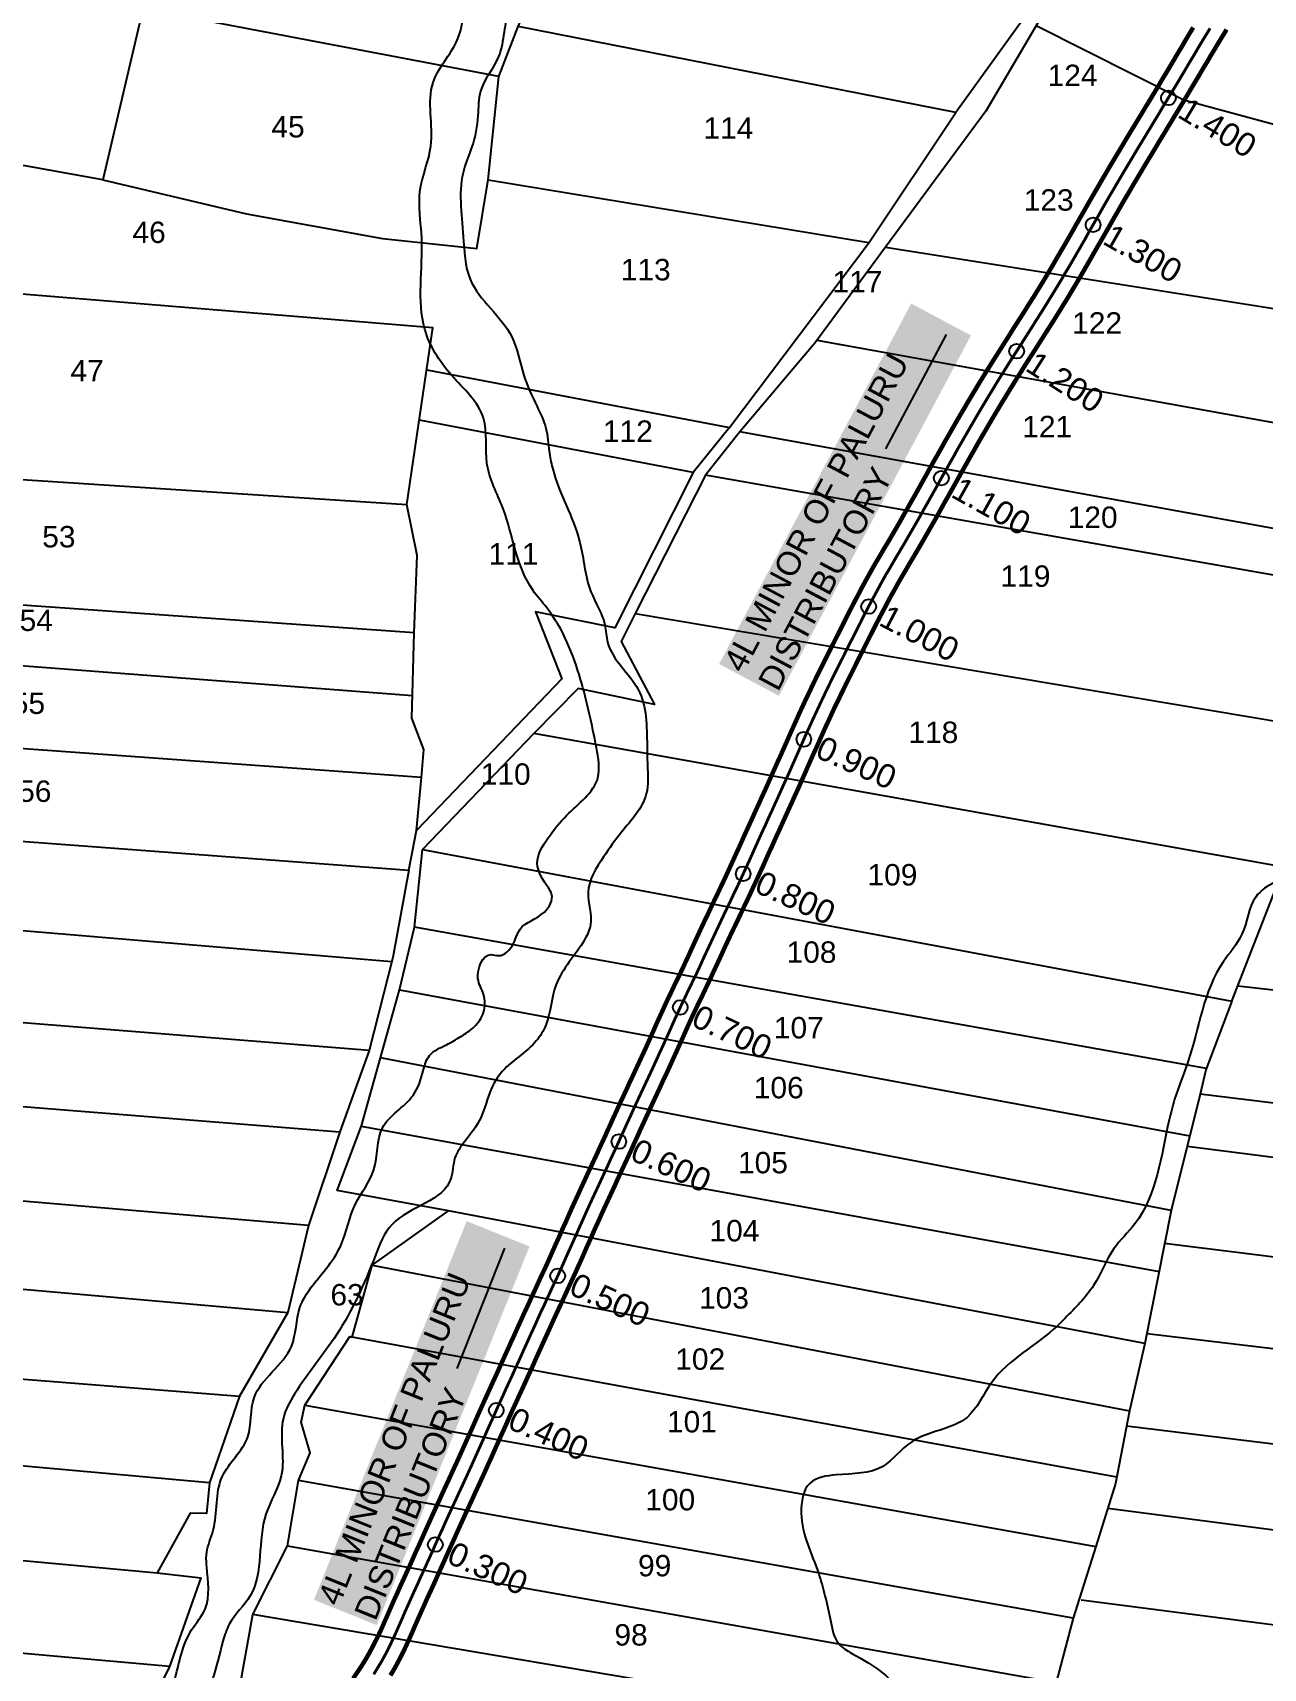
# Model space of a CAD drawing. Header units: millimetres. Extents: x 201998 to 206429, y 1598826 to 1606077.
# Drawn here: x 203231 to 204064, y 1603946 to 1605054 of the extents above; entities that cross this region are included whole.
import ezdxf
from ezdxf.enums import TextEntityAlignment as Align

# ---------------------------------------------------------------- set-up
doc = ezdxf.new("R2010")
doc.units = ezdxf.units.MM
doc.header["$PDMODE"] = 32
doc.header["$PDSIZE"] = 10
doc.linetypes.add('HIDDEN2', pattern=[0.1875, 0.125, -0.0625])
for name, color, linetype in [('CANAL1', 7, 'Continuous'), ('CHANAGE', 1, 'Continuous'), ('CSMark', 72, 'Continuous'), ('PAPER SIZE', 5, 'Continuous'), ('PLOTS', 7, 'Continuous'), ('PLOTS NO', 7, 'Continuous'), ('STREAMS', 4, 'Continuous'), ('STRUCTURE', 5, 'Continuous')]:
    doc.layers.add(name, color=color, linetype=linetype)
doc.styles.add('FONT1', font='Arial')
doc.styles.get("Standard").update_dxf_attribs({"font": 'arial.ttf'})
doc.dimstyles.get("Standard").update_dxf_attribs({"dimtxt": 0.18, "dimasz": 0.18, "dimexe": 0.18, "dimexo": 0.0625, "dimgap": 0.09, "dimtad": 0, "dimtih": 1, "dimtoh": 1, "dimdec": 4, "dimzin": 0, "dimdsep": 46, "dimtxsty": 'Standard', "dimcen": 0.09, "dimadec": 0, "dimazin": 0, "dimtfac": 1, "dimtdec": 4, "dimtofl": 0, "dimtmove": 0, "dimatfit": 3, "dimfxl": 1, "dimtolj": 1, "dimtzin": 0, "dimarcsym": 0})

msp = doc.modelspace()

# ---------------------------------------------------------------- linework, layer by layer
at = {"layer": 'CANAL1', "color": 200, "linetype": 'ByBlock', "ltscale": 40, "const_width": 3}
for points in [[(203447.9, 1603939.5), (203452, 1603945.5), (203453.5, 1603947.7), (203456.1, 1603951.9), (203458.6, 1603956.2), (203460.9, 1603960.5), (203463.7, 1603966), (203465.4, 1603969.4), (203467.5, 1603973.9), (203469.5, 1603978.6), (203471.6, 1603983.3), (203473.8, 1603988.4), (203475.8, 1603992.9), (203478, 1603997.7), (203480.1, 1604002.5), (203482.3, 1604007.2), (203484.1, 1604011.2), (203486.6, 1604016.6), (203488.7, 1604021.4), (203490.8, 1604026.1), (203493, 1604030.8), (203494.4, 1604034), (203497.2, 1604040.3), (203499.4, 1604045.1), (203501.5, 1604049.8), (203504.7, 1604056.8), (203505.9, 1604059.3), (203508, 1604064), (203510.2, 1604068.8), (203512.4, 1604073.5), (203515.2, 1604079.6), (203516.7, 1604082.9), (203518.9, 1604087.6), (203521, 1604092.3), (203523.1, 1604097), (203525.5, 1604102.3), (203527.4, 1604106.5), (203529.5, 1604111.2), (203531.6, 1604116), (203533.7, 1604120.7), (203535.7, 1604125.1), (203538, 1604130.2), (203540.2, 1604135), (203542.3, 1604139.7), (203544.5, 1604144.4), (203546.1, 1604147.9), (203548.8, 1604153.9), (203550.9, 1604158.6), (203553.1, 1604163.3), (203555.2, 1604168.1), (203556.4, 1604170.6), (203559.5, 1604177.5), (203561.7, 1604182.3), (203563.8, 1604187), (203566.8, 1604193.4), (203568.2, 1604196.5), (203570.4, 1604201.2), (203572.6, 1604206), (203574.7, 1604210.7), (203577.3, 1604216.1), (203579.1, 1604220), (203581.2, 1604224.7), (203583.3, 1604229.5), (203585.4, 1604234.2), (203587.5, 1604238.8), (203589.6, 1604243.7), (203591.8, 1604248.4), (203593.9, 1604253.2), (203596, 1604258), (203597.7, 1604261.7), (203600.4, 1604267.5), (203602.5, 1604272.2), (203604.7, 1604276.9), (203606.9, 1604281.7), (203609.1, 1604286.4), (203611.3, 1604291.1), (203613.5, 1604295.8), (203615.6, 1604300.5), (203618.7, 1604307.1), (203619.9, 1604309.9), (203622.1, 1604314.6), (203624.2, 1604319.4), (203626.4, 1604324.1), (203629, 1604329.9), (203630.8, 1604333.6), (203633, 1604338.3), (203635.1, 1604343), (203637.4, 1604347.8), (203639.6, 1604352.6), (203641.7, 1604357.1), (203643.9, 1604361.8), (203646.1, 1604366.5), (203648.2, 1604371.2), (203650, 1604375.2), (203652.4, 1604380.7), (203654.5, 1604385.4), (203656.7, 1604390.2), (203658.9, 1604395), (203660.3, 1604398.1), (203663.4, 1604404.5), (203665.6, 1604409.2), (203667.9, 1604413.9), (203671.2, 1604420.7), (203672.3, 1604423.2), (203674.5, 1604427.8), (203676.6, 1604432.5), (203678.8, 1604437.3), (203681.6, 1604443.3), (203683.2, 1604446.8), (203685.4, 1604451.5), (203687.7, 1604456.2), (203689.9, 1604460.9), (203692.3, 1604466), (203694.4, 1604470.3), (203696.6, 1604475), (203698.8, 1604479.6), (203701, 1604484.3), (203702.9, 1604488.5), (203705.3, 1604493.7), (203707.4, 1604498.4), (203709.6, 1604503.1), (203711.7, 1604507.8), (203713.2, 1604511.2), (203716, 1604517.3), (203718.2, 1604522.1), (203720.3, 1604526.8), (203722.5, 1604531.5), (203724.6, 1604536.3), (203726.8, 1604541), (203728.9, 1604545.7), (203731, 1604550.4), (203733.8, 1604556.7), (203735.2, 1604559.9), (203737.4, 1604564.6), (203739.5, 1604569.4), (203741.6, 1604574.1), (203743.7, 1604578.9), (203745.8, 1604583.6), (203748, 1604588.4), (203750.1, 1604593.2), (203752.3, 1604597.9), (203754.4, 1604602.5), (203756.8, 1604607.4), (203759, 1604612.2), (203761.3, 1604616.9), (203763.6, 1604621.6), (203766, 1604626.3), (203768.3, 1604631), (203770.6, 1604635.6), (203773, 1604640.3), (203775.3, 1604644.9), (203776.7, 1604647.6), (203780, 1604654.2), (203782.4, 1604658.9), (203784.7, 1604663.5), (203787.1, 1604668.2), (203789.6, 1604672.8), (203792, 1604677.5), (203794.5, 1604682.1), (203797.1, 1604686.8), (203800.1, 1604692.2), (203802.3, 1604696), (203805, 1604700.5), (203807.6, 1604705), (203810.3, 1604709.4), (203812.9, 1604713.9), (203815.5, 1604718.3), (203818.1, 1604722.8), (203820.6, 1604727.3), (203823.2, 1604731.8), (203825.7, 1604736.3), (203828.3, 1604740.8), (203830.8, 1604745.3), (203833.3, 1604749.8), (203835.9, 1604754.4), (203837.4, 1604757.2), (203840.9, 1604763.5), (203843.5, 1604768), (203846.1, 1604772.6), (203848.6, 1604777.1), (203851.2, 1604781.6), (203853.8, 1604786.2), (203856.4, 1604790.7), (203859, 1604795.2), (203861.7, 1604799.7), (203864.3, 1604804.2), (203867, 1604808.7), (203869.7, 1604813.2), (203872.4, 1604817.7), (203875.3, 1604822.4), (203877.9, 1604826.6), (203880.7, 1604831.1), (203883.5, 1604835.5), (203886.3, 1604839.9), (203889.1, 1604844.3), (203891.9, 1604848.7), (203894.6, 1604853.1), (203897.4, 1604857.5), (203900.2, 1604861.8), (203903, 1604866.2), (203905.7, 1604870.6), (203908.5, 1604874.9), (203911.2, 1604879.3), (203915.2, 1604885.8), (203916.6, 1604888.1), (203919.2, 1604892.5), (203921.8, 1604896.9), (203924.4, 1604901.4), (203927, 1604905.9), (203929.6, 1604910.3), (203932.2, 1604914.8), (203934.8, 1604919.3), (203937.3, 1604923.8), (203939.9, 1604928.3), (203942.5, 1604932.8), (203945.1, 1604937.4), (203947.7, 1604941.9), (203950.3, 1604946.4), (203952.7, 1604950.5), (203955.5, 1604955.4), (203958.2, 1604959.9), (203960.8, 1604964.4), (203963.5, 1604968.9), (203966.2, 1604973.4), (203968.9, 1604977.9), (203971.5, 1604982.3), (203974.2, 1604986.8), (203976.9, 1604991.2), (203979.6, 1604995.7), (203982.3, 1605000.1), (203985, 1605004.6), (203987.7, 1605009), (203990.4, 1605013.5), (203993.1, 1605017.9), (203995.7, 1605022.4), (203998.4, 1605026.8), (204001, 1605031.2), (204004.1, 1605036.4), (204006.3, 1605040.2), (204009, 1605044.6), (204011.6, 1605049.1), (204014.3, 1605053.6), (204016.9, 1605057.9)], [(203447.9, 1603939.5), (203452, 1603945.5), (203453.5, 1603947.7), (203456.1, 1603951.9), (203458.6, 1603956.2), (203460.9, 1603960.5), (203463.7, 1603966), (203465.4, 1603969.4), (203467.5, 1603973.9), (203469.5, 1603978.6), (203471.6, 1603983.3), (203473.8, 1603988.4), (203475.8, 1603992.9), (203478, 1603997.7), (203480.1, 1604002.5), (203482.3, 1604007.2), (203484.1, 1604011.2), (203486.6, 1604016.6), (203488.7, 1604021.4), (203490.8, 1604026.1), (203493, 1604030.8), (203494.4, 1604034), (203497.2, 1604040.3), (203499.4, 1604045.1), (203501.5, 1604049.8), (203504.7, 1604056.8), (203505.9, 1604059.3), (203508, 1604064), (203510.2, 1604068.8), (203512.4, 1604073.5), (203515.2, 1604079.6), (203516.7, 1604082.9), (203518.9, 1604087.6), (203521, 1604092.3), (203523.1, 1604097), (203525.5, 1604102.3), (203527.4, 1604106.5), (203529.5, 1604111.2), (203531.6, 1604116), (203533.7, 1604120.7), (203535.7, 1604125.1), (203538, 1604130.2), (203540.2, 1604135), (203542.3, 1604139.7), (203544.5, 1604144.4), (203546.1, 1604147.9), (203548.8, 1604153.9), (203550.9, 1604158.6), (203553.1, 1604163.3), (203555.2, 1604168.1), (203556.4, 1604170.6), (203559.5, 1604177.5), (203561.7, 1604182.3), (203563.8, 1604187), (203566.8, 1604193.4), (203568.2, 1604196.5), (203570.4, 1604201.2), (203572.6, 1604206), (203574.7, 1604210.7), (203577.3, 1604216.1), (203579.1, 1604220), (203581.2, 1604224.7), (203583.3, 1604229.5), (203585.4, 1604234.2), (203587.5, 1604238.8), (203589.6, 1604243.7), (203591.8, 1604248.4), (203593.9, 1604253.2), (203596, 1604258), (203597.7, 1604261.7), (203600.4, 1604267.5), (203602.5, 1604272.2), (203604.7, 1604276.9), (203606.9, 1604281.7), (203609.1, 1604286.4), (203611.3, 1604291.1), (203613.5, 1604295.8), (203615.6, 1604300.5), (203618.7, 1604307.1), (203619.9, 1604309.9), (203622.1, 1604314.6), (203624.2, 1604319.4), (203626.4, 1604324.1), (203629, 1604329.9), (203630.8, 1604333.6), (203633, 1604338.3), (203635.1, 1604343), (203637.4, 1604347.8), (203639.6, 1604352.6), (203641.7, 1604357.1), (203643.9, 1604361.8), (203646.1, 1604366.5), (203648.2, 1604371.2), (203650, 1604375.2), (203652.4, 1604380.7), (203654.5, 1604385.4), (203656.7, 1604390.2), (203658.9, 1604395), (203660.3, 1604398.1), (203663.4, 1604404.5), (203665.6, 1604409.2), (203667.9, 1604413.9), (203671.2, 1604420.7), (203672.3, 1604423.2), (203674.5, 1604427.8), (203676.6, 1604432.5), (203678.8, 1604437.3), (203681.6, 1604443.3), (203683.2, 1604446.8), (203685.4, 1604451.5), (203687.7, 1604456.2), (203689.9, 1604460.9), (203692.3, 1604466), (203694.4, 1604470.3), (203696.6, 1604475), (203698.8, 1604479.6), (203701, 1604484.3), (203702.9, 1604488.5), (203705.3, 1604493.7), (203707.4, 1604498.4), (203709.6, 1604503.1), (203711.7, 1604507.8), (203713.2, 1604511.2), (203716, 1604517.3), (203718.2, 1604522.1), (203720.3, 1604526.8), (203722.5, 1604531.5), (203724.6, 1604536.3), (203726.8, 1604541), (203728.9, 1604545.7), (203731, 1604550.4), (203733.8, 1604556.7), (203735.2, 1604559.9), (203737.4, 1604564.6), (203739.5, 1604569.4), (203741.6, 1604574.1), (203743.7, 1604578.9), (203745.8, 1604583.6), (203748, 1604588.4), (203750.1, 1604593.2), (203752.3, 1604597.9), (203754.4, 1604602.5), (203756.8, 1604607.4), (203759, 1604612.2), (203761.3, 1604616.9), (203763.6, 1604621.6), (203766, 1604626.3), (203768.3, 1604631), (203770.6, 1604635.6), (203773, 1604640.3), (203775.3, 1604644.9), (203776.7, 1604647.6), (203780, 1604654.2), (203782.4, 1604658.9), (203784.7, 1604663.5), (203787.1, 1604668.2), (203789.6, 1604672.8), (203792, 1604677.5), (203794.5, 1604682.1), (203797.1, 1604686.8), (203800.1, 1604692.2), (203802.3, 1604696), (203805, 1604700.5), (203807.6, 1604705), (203810.3, 1604709.4), (203812.9, 1604713.9), (203815.5, 1604718.3), (203818.1, 1604722.8), (203820.6, 1604727.3), (203823.2, 1604731.8), (203825.7, 1604736.3), (203828.3, 1604740.8), (203830.8, 1604745.3), (203833.3, 1604749.8), (203835.9, 1604754.4), (203837.4, 1604757.2), (203840.9, 1604763.5), (203843.5, 1604768), (203846.1, 1604772.6), (203848.6, 1604777.1), (203851.2, 1604781.6), (203853.8, 1604786.2), (203856.4, 1604790.7), (203859, 1604795.2), (203861.7, 1604799.7), (203864.3, 1604804.2), (203867, 1604808.7), (203869.7, 1604813.2), (203872.4, 1604817.7), (203875.3, 1604822.4), (203877.9, 1604826.6), (203880.7, 1604831.1), (203883.5, 1604835.5), (203886.3, 1604839.9), (203889.1, 1604844.3), (203891.9, 1604848.7), (203894.6, 1604853.1), (203897.4, 1604857.5), (203900.2, 1604861.8), (203903, 1604866.2), (203905.7, 1604870.6), (203908.5, 1604874.9), (203911.2, 1604879.3), (203915.2, 1604885.8), (203916.6, 1604888.1), (203919.2, 1604892.5), (203921.8, 1604896.9), (203924.4, 1604901.4), (203927, 1604905.9), (203929.6, 1604910.3), (203932.2, 1604914.8), (203934.8, 1604919.3), (203937.3, 1604923.8), (203939.9, 1604928.3), (203942.5, 1604932.8), (203945.1, 1604937.4), (203947.7, 1604941.9), (203950.3, 1604946.4), (203952.7, 1604950.5), (203955.5, 1604955.4), (203958.2, 1604959.9), (203960.8, 1604964.4), (203963.5, 1604968.9), (203966.2, 1604973.4), (203968.9, 1604977.9), (203971.5, 1604982.3), (203974.2, 1604986.8), (203976.9, 1604991.2), (203979.6, 1604995.7), (203982.3, 1605000.1), (203985, 1605004.6), (203987.7, 1605009), (203990.4, 1605013.5), (203993.1, 1605017.9), (203995.7, 1605022.4), (203998.4, 1605026.8), (204001, 1605031.2), (204004.1, 1605036.4), (204006.3, 1605040.2), (204009, 1605044.6), (204011.6, 1605049.1), (204014.3, 1605053.6), (204016.9, 1605057.9)], [(203473.2, 1603941.6), (203476, 1603946.3), (203478.6, 1603951.1), (203481.7, 1603957.1), (203483.5, 1603960.9), (203485.7, 1603965.7), (203487.9, 1603970.6), (203489.9, 1603975.3), (203492.1, 1603980.3), (203494.1, 1603984.8), (203496.2, 1603989.5), (203498.3, 1603994.2), (203500.5, 1603998.9), (203502.4, 1604003), (203504.8, 1604008.4), (203506.9, 1604013.1), (203509.1, 1604017.9), (203511.2, 1604022.6), (203512.6, 1604025.8), (203515.5, 1604032.1), (203517.6, 1604036.8), (203519.7, 1604041.5), (203522.9, 1604048.5), (203524, 1604051), (203526.2, 1604055.7), (203528.4, 1604060.4), (203530.5, 1604065.1), (203533.4, 1604071.2), (203534.9, 1604074.6), (203537.1, 1604079.3), (203539.2, 1604084.1), (203541.4, 1604088.8), (203543.7, 1604094.1), (203545.6, 1604098.3), (203547.7, 1604103.1), (203549.9, 1604107.8), (203552, 1604112.5), (203553.9, 1604116.9), (203556.2, 1604122), (203558.4, 1604126.7), (203560.5, 1604131.4), (203562.7, 1604136.1), (203564.3, 1604139.6), (203567, 1604145.6), (203569.2, 1604150.3), (203571.3, 1604155.1), (203573.4, 1604159.8), (203574.6, 1604162.4), (203577.7, 1604169.3), (203579.9, 1604174), (203582, 1604178.7), (203584.9, 1604185.1), (203586.3, 1604188.1), (203588.5, 1604192.8), (203590.7, 1604197.5), (203592.9, 1604202.3), (203595.4, 1604207.8), (203597.3, 1604211.8), (203599.4, 1604216.5), (203601.6, 1604221.3), (203603.7, 1604226), (203605.7, 1604230.7), (203607.9, 1604235.5), (203610, 1604240.3), (203612.1, 1604245), (203614.3, 1604249.7), (203615.9, 1604253.4), (203618.5, 1604259.1), (203620.7, 1604263.8), (203622.9, 1604268.5), (203625.1, 1604273.2), (203627.2, 1604278), (203629.4, 1604282.7), (203631.6, 1604287.4), (203633.8, 1604292.1), (203636.9, 1604298.8), (203638.1, 1604301.6), (203640.3, 1604306.3), (203642.4, 1604311.1), (203644.6, 1604315.8), (203647.2, 1604321.5), (203648.9, 1604325.2), (203651.1, 1604329.9), (203653.3, 1604334.6), (203655.5, 1604339.3), (203657.7, 1604344.2), (203659.9, 1604348.7), (203662.1, 1604353.5), (203664.2, 1604358.2), (203666.4, 1604363), (203668.2, 1604367), (203670.7, 1604372.5), (203672.8, 1604377.2), (203674.9, 1604382), (203677, 1604386.6), (203678.4, 1604389.6), (203681.4, 1604395.9), (203683.7, 1604400.5), (203685.9, 1604405.2), (203689.2, 1604412.1), (203690.4, 1604414.7), (203692.6, 1604419.5), (203694.8, 1604424.2), (203697, 1604428.9), (203699.7, 1604434.9), (203701.3, 1604438.3), (203703.5, 1604443), (203705.7, 1604447.6), (203708, 1604452.3), (203710.4, 1604457.4), (203712.4, 1604461.7), (203714.7, 1604466.4), (203716.9, 1604471.1), (203719.1, 1604475.9), (203721.1, 1604480.1), (203723.5, 1604485.4), (203725.7, 1604490.1), (203727.8, 1604494.9), (203729.9, 1604499.6), (203731.5, 1604503), (203734.2, 1604509.1), (203736.4, 1604513.8), (203738.5, 1604518.5), (203740.7, 1604523.3), (203742.8, 1604528), (203745, 1604532.7), (203747.1, 1604537.5), (203749.3, 1604542.2), (203752.1, 1604548.6), (203753.5, 1604551.7), (203755.6, 1604556.5), (203757.7, 1604561.3), (203759.8, 1604566), (203762, 1604570.7), (203764.1, 1604575.5), (203766.2, 1604580.2), (203768.3, 1604584.9), (203770.5, 1604589.5), (203772.5, 1604594), (203774.8, 1604598.9), (203777.1, 1604603.5), (203779.3, 1604608.1), (203781.6, 1604612.8), (203783.9, 1604617.4), (203786.2, 1604622), (203788.5, 1604626.6), (203790.8, 1604631.3), (203793.2, 1604635.9), (203794.5, 1604638.6), (203797.8, 1604645.2), (203800.2, 1604649.8), (203802.5, 1604654.4), (203804.9, 1604659), (203807.3, 1604663.5), (203809.7, 1604668.1), (203812.1, 1604672.6), (203814.6, 1604677), (203817.5, 1604682.3), (203819.6, 1604685.9), (203822.2, 1604690.3), (203824.8, 1604694.8), (203827.5, 1604699.3), (203830.1, 1604703.7), (203832.8, 1604708.3), (203835.4, 1604712.8), (203838, 1604717.4), (203840.6, 1604721.9), (203843.2, 1604726.5), (203845.7, 1604731), (203848.2, 1604735.6), (203850.8, 1604740.1), (203853.3, 1604744.6), (203854.9, 1604747.4), (203858.4, 1604753.7), (203860.9, 1604758.2), (203863.5, 1604762.7), (203866, 1604767.2), (203868.6, 1604771.7), (203871.1, 1604776.2), (203873.7, 1604780.7), (203876.3, 1604785.1), (203878.9, 1604789.6), (203881.5, 1604794), (203884.2, 1604798.5), (203886.8, 1604802.9), (203889.5, 1604807.3), (203892.3, 1604811.9), (203894.9, 1604816.1), (203897.6, 1604820.5), (203900.4, 1604824.8), (203903.1, 1604829.2), (203905.9, 1604833.6), (203908.7, 1604837.9), (203911.5, 1604842.3), (203914.3, 1604846.7), (203917.1, 1604851.1), (203919.9, 1604855.5), (203922.7, 1604859.9), (203925.5, 1604864.4), (203928.2, 1604868.8), (203932.3, 1604875.4), (203933.7, 1604877.8), (203936.4, 1604882.3), (203939.1, 1604886.8), (203941.7, 1604891.3), (203944.3, 1604895.8), (203946.9, 1604900.3), (203949.5, 1604904.9), (203952.1, 1604909.4), (203954.7, 1604913.9), (203957.3, 1604918.4), (203959.9, 1604922.9), (203962.4, 1604927.4), (203965, 1604931.9), (203967.6, 1604936.4), (203969.9, 1604940.5), (203972.8, 1604945.3), (203975.4, 1604949.8), (203978, 1604954.2), (203980.7, 1604958.7), (203983.3, 1604963.1), (203986, 1604967.6), (203988.7, 1604972), (203991.4, 1604976.5), (203994, 1604980.9), (203996.7, 1604985.3), (203999.4, 1604989.8), (204002.1, 1604994.2), (204004.8, 1604998.7), (204007.5, 1605003.1), (204010.2, 1605007.6), (204012.9, 1605012.1), (204015.5, 1605016.5), (204018.2, 1605021), (204021.3, 1605026.2), (204023.5, 1605030), (204026.2, 1605034.4), (204028.8, 1605038.9), (204031.5, 1605043.3), (204034, 1605047.5), (204036.8, 1605052.1), (204039.5, 1605056.5)], [(203473.2, 1603941.6), (203476, 1603946.3), (203478.6, 1603951.1), (203481.7, 1603957.1), (203483.5, 1603960.9), (203485.7, 1603965.7), (203487.9, 1603970.6), (203489.9, 1603975.3), (203492.1, 1603980.3), (203494.1, 1603984.8), (203496.2, 1603989.5), (203498.3, 1603994.2), (203500.5, 1603998.9), (203502.4, 1604003), (203504.8, 1604008.4), (203506.9, 1604013.1), (203509.1, 1604017.9), (203511.2, 1604022.6), (203512.6, 1604025.8), (203515.5, 1604032.1), (203517.6, 1604036.8), (203519.7, 1604041.5), (203522.9, 1604048.5), (203524, 1604051), (203526.2, 1604055.7), (203528.4, 1604060.4), (203530.5, 1604065.1), (203533.4, 1604071.2), (203534.9, 1604074.6), (203537.1, 1604079.3), (203539.2, 1604084.1), (203541.4, 1604088.8), (203543.7, 1604094.1), (203545.6, 1604098.3), (203547.7, 1604103.1), (203549.9, 1604107.8), (203552, 1604112.5), (203553.9, 1604116.9), (203556.2, 1604122), (203558.4, 1604126.7), (203560.5, 1604131.4), (203562.7, 1604136.1), (203564.3, 1604139.6), (203567, 1604145.6), (203569.2, 1604150.3), (203571.3, 1604155.1), (203573.4, 1604159.8), (203574.6, 1604162.4), (203577.7, 1604169.3), (203579.9, 1604174), (203582, 1604178.7), (203584.9, 1604185.1), (203586.3, 1604188.1), (203588.5, 1604192.8), (203590.7, 1604197.5), (203592.9, 1604202.3), (203595.4, 1604207.8), (203597.3, 1604211.8), (203599.4, 1604216.5), (203601.6, 1604221.3), (203603.7, 1604226), (203605.7, 1604230.7), (203607.9, 1604235.5), (203610, 1604240.3), (203612.1, 1604245), (203614.3, 1604249.7), (203615.9, 1604253.4), (203618.5, 1604259.1), (203620.7, 1604263.8), (203622.9, 1604268.5), (203625.1, 1604273.2), (203627.2, 1604278), (203629.4, 1604282.7), (203631.6, 1604287.4), (203633.8, 1604292.1), (203636.9, 1604298.8), (203638.1, 1604301.6), (203640.3, 1604306.3), (203642.4, 1604311.1), (203644.6, 1604315.8), (203647.2, 1604321.5), (203648.9, 1604325.2), (203651.1, 1604329.9), (203653.3, 1604334.6), (203655.5, 1604339.3), (203657.7, 1604344.2), (203659.9, 1604348.7), (203662.1, 1604353.5), (203664.2, 1604358.2), (203666.4, 1604363), (203668.2, 1604367), (203670.7, 1604372.5), (203672.8, 1604377.2), (203674.9, 1604382), (203677, 1604386.6), (203678.4, 1604389.6), (203681.4, 1604395.9), (203683.7, 1604400.5), (203685.9, 1604405.2), (203689.2, 1604412.1), (203690.4, 1604414.7), (203692.6, 1604419.5), (203694.8, 1604424.2), (203697, 1604428.9), (203699.7, 1604434.9), (203701.3, 1604438.3), (203703.5, 1604443), (203705.7, 1604447.6), (203708, 1604452.3), (203710.4, 1604457.4), (203712.4, 1604461.7), (203714.7, 1604466.4), (203716.9, 1604471.1), (203719.1, 1604475.9), (203721.1, 1604480.1), (203723.5, 1604485.4), (203725.7, 1604490.1), (203727.8, 1604494.9), (203729.9, 1604499.6), (203731.5, 1604503), (203734.2, 1604509.1), (203736.4, 1604513.8), (203738.5, 1604518.5), (203740.7, 1604523.3), (203742.8, 1604528), (203745, 1604532.7), (203747.1, 1604537.5), (203749.3, 1604542.2), (203752.1, 1604548.6), (203753.5, 1604551.7), (203755.6, 1604556.5), (203757.7, 1604561.3), (203759.8, 1604566), (203762, 1604570.7), (203764.1, 1604575.5), (203766.2, 1604580.2), (203768.3, 1604584.9), (203770.5, 1604589.5), (203772.5, 1604594), (203774.8, 1604598.9), (203777.1, 1604603.5), (203779.3, 1604608.1), (203781.6, 1604612.8), (203783.9, 1604617.4), (203786.2, 1604622), (203788.5, 1604626.6), (203790.8, 1604631.3), (203793.2, 1604635.9), (203794.5, 1604638.6), (203797.8, 1604645.2), (203800.2, 1604649.8), (203802.5, 1604654.4), (203804.9, 1604659), (203807.3, 1604663.5), (203809.7, 1604668.1), (203812.1, 1604672.6), (203814.6, 1604677), (203817.5, 1604682.3), (203819.6, 1604685.9), (203822.2, 1604690.3), (203824.8, 1604694.8), (203827.5, 1604699.3), (203830.1, 1604703.7), (203832.8, 1604708.3), (203835.4, 1604712.8), (203838, 1604717.4), (203840.6, 1604721.9), (203843.2, 1604726.5), (203845.7, 1604731), (203848.2, 1604735.6), (203850.8, 1604740.1), (203853.3, 1604744.6), (203854.9, 1604747.4), (203858.4, 1604753.7), (203860.9, 1604758.2), (203863.5, 1604762.7), (203866, 1604767.2), (203868.6, 1604771.7), (203871.1, 1604776.2), (203873.7, 1604780.7), (203876.3, 1604785.1), (203878.9, 1604789.6), (203881.5, 1604794), (203884.2, 1604798.5), (203886.8, 1604802.9), (203889.5, 1604807.3), (203892.3, 1604811.9), (203894.9, 1604816.1), (203897.6, 1604820.5), (203900.4, 1604824.8), (203903.1, 1604829.2), (203905.9, 1604833.6), (203908.7, 1604837.9), (203911.5, 1604842.3), (203914.3, 1604846.7), (203917.1, 1604851.1), (203919.9, 1604855.5), (203922.7, 1604859.9), (203925.5, 1604864.4), (203928.2, 1604868.8), (203932.3, 1604875.4), (203933.7, 1604877.8), (203936.4, 1604882.3), (203939.1, 1604886.8), (203941.7, 1604891.3), (203944.3, 1604895.8), (203946.9, 1604900.3), (203949.5, 1604904.9), (203952.1, 1604909.4), (203954.7, 1604913.9), (203957.3, 1604918.4), (203959.9, 1604922.9), (203962.4, 1604927.4), (203965, 1604931.9), (203967.6, 1604936.4), (203969.9, 1604940.5), (203972.8, 1604945.3), (203975.4, 1604949.8), (203978, 1604954.2), (203980.7, 1604958.7), (203983.3, 1604963.1), (203986, 1604967.6), (203988.7, 1604972), (203991.4, 1604976.5), (203994, 1604980.9), (203996.7, 1604985.3), (203999.4, 1604989.8), (204002.1, 1604994.2), (204004.8, 1604998.7), (204007.5, 1605003.1), (204010.2, 1605007.6), (204012.9, 1605012.1), (204015.5, 1605016.5), (204018.2, 1605021), (204021.3, 1605026.2), (204023.5, 1605030), (204026.2, 1605034.4), (204028.8, 1605038.9), (204031.5, 1605043.3), (204034, 1605047.5), (204036.8, 1605052.1), (204039.5, 1605056.5)]]:
    msp.add_lwpolyline(points, dxfattribs=at)
at = {"layer": 'CANAL1', "color": 1, "linetype": 'HIDDEN2', "ltscale": 15, "const_width": 2}
msp.add_lwpolyline([(203461.9, 1603942.3), (203464.6, 1603946.8), (203467.3, 1603951.2), (203469.8, 1603955.8), (203472.7, 1603961.5), (203474.4, 1603965.1), (203476.6, 1603969.8), (203478.7, 1603974.6), (203480.8, 1603979.3), (203482.9, 1603984.3), (203485, 1603988.9), (203487.1, 1603993.6), (203489.2, 1603998.3), (203491.4, 1604003), (203493.2, 1604007.1), (203495.7, 1604012.5), (203497.8, 1604017.2), (203500, 1604022), (203502.1, 1604026.7), (203503.5, 1604029.9), (203506.3, 1604036.2), (203508.5, 1604040.9), (203510.6, 1604045.7), (203513.8, 1604052.7), (203514.9, 1604055.1), (203517.1, 1604059.8), (203519.3, 1604064.6), (203521.5, 1604069.3), (203524.3, 1604075.4), (203525.8, 1604078.7), (203528, 1604083.5), (203530.1, 1604088.2), (203532.2, 1604092.9), (203534.6, 1604098.2), (203536.5, 1604102.4), (203538.6, 1604107.2), (203540.7, 1604111.9), (203542.9, 1604116.6), (203544.8, 1604121), (203547.1, 1604126.1), (203549.3, 1604130.8), (203551.4, 1604135.6), (203553.6, 1604140.3), (203555.2, 1604143.7), (203557.9, 1604149.8), (203560.1, 1604154.5), (203562.2, 1604159.2), (203564.3, 1604163.9), (203565.5, 1604166.5), (203568.6, 1604173.4), (203570.8, 1604178.1), (203572.9, 1604182.9), (203575.8, 1604189.3), (203577.3, 1604192.3), (203579.4, 1604197), (203581.6, 1604201.7), (203583.8, 1604206.5), (203586.4, 1604211.9), (203588.2, 1604215.9), (203590.3, 1604220.6), (203592.4, 1604225.4), (203594.5, 1604230.1), (203596.6, 1604234.7), (203598.8, 1604239.6), (203600.9, 1604244.4), (203603, 1604249.1), (203605.1, 1604253.8), (203606.8, 1604257.6), (203609.4, 1604263.3), (203611.6, 1604268), (203613.8, 1604272.7), (203616, 1604277.5), (203618.2, 1604282.2), (203620.4, 1604286.9), (203622.5, 1604291.6), (203624.7, 1604296.3), (203627.8, 1604303), (203629, 1604305.8), (203631.2, 1604310.5), (203633.3, 1604315.2), (203635.5, 1604319.9), (203638.1, 1604325.7), (203639.8, 1604329.4), (203642, 1604334.1), (203644.2, 1604338.8), (203646.4, 1604343.5), (203648.7, 1604348.4), (203650.8, 1604352.9), (203653, 1604357.7), (203655.1, 1604362.4), (203657.3, 1604367.1), (203659.1, 1604371.1), (203661.6, 1604376.6), (203663.7, 1604381.3), (203665.8, 1604386.1), (203668, 1604390.8), (203669.4, 1604393.9), (203672.4, 1604400.2), (203674.6, 1604404.9), (203676.9, 1604409.6), (203680.2, 1604416.4), (203681.4, 1604418.9), (203683.6, 1604423.7), (203685.7, 1604428.4), (203687.9, 1604433.1), (203690.7, 1604439.1), (203692.3, 1604442.5), (203694.5, 1604447.2), (203696.7, 1604451.9), (203698.9, 1604456.6), (203701.4, 1604461.7), (203703.4, 1604466), (203705.6, 1604470.7), (203707.9, 1604475.4), (203710.1, 1604480.1), (203712, 1604484.3), (203714.4, 1604489.5), (203716.6, 1604494.3), (203718.7, 1604499), (203720.8, 1604503.7), (203722.3, 1604507.1), (203725.1, 1604513.2), (203727.3, 1604517.9), (203729.4, 1604522.7), (203731.6, 1604527.4), (203733.7, 1604532.1), (203735.9, 1604536.9), (203738, 1604541.6), (203740.1, 1604546.3), (203743, 1604552.6), (203744.4, 1604555.8), (203746.5, 1604560.6), (203748.6, 1604565.3), (203750.7, 1604570.1), (203752.8, 1604574.8), (203754.9, 1604579.6), (203757.1, 1604584.3), (203759.2, 1604589), (203761.4, 1604593.7), (203763.5, 1604598.2), (203765.8, 1604603.1), (203768, 1604607.8), (203770.3, 1604612.5), (203772.6, 1604617.2), (203774.9, 1604621.8), (203777.2, 1604626.5), (203779.6, 1604631.1), (203781.9, 1604635.8), (203784.2, 1604640.4), (203785.6, 1604643.1), (203788.9, 1604649.7), (203791.3, 1604654.3), (203793.6, 1604659), (203796, 1604663.6), (203798.4, 1604668.2), (203800.9, 1604672.8), (203803.3, 1604677.3), (203805.8, 1604681.9), (203808.8, 1604687.3), (203811, 1604690.9), (203813.6, 1604695.4), (203816.2, 1604699.9), (203818.9, 1604704.4), (203821.5, 1604708.8), (203824.1, 1604713.3), (203826.7, 1604717.8), (203829.3, 1604722.3), (203831.9, 1604726.8), (203834.4, 1604731.4), (203837, 1604735.9), (203839.5, 1604740.4), (203842.1, 1604745), (203844.6, 1604749.5), (203846.1, 1604752.3), (203849.7, 1604758.6), (203852.2, 1604763.1), (203854.8, 1604767.6), (203857.3, 1604772.2), (203859.9, 1604776.7), (203862.5, 1604781.2), (203865.1, 1604785.7), (203867.7, 1604790.2), (203870.3, 1604794.7), (203872.9, 1604799.1), (203875.6, 1604803.6), (203878.3, 1604808.1), (203881, 1604812.5), (203883.8, 1604817.2), (203886.4, 1604821.4), (203889.2, 1604825.8), (203891.9, 1604830.2), (203894.7, 1604834.6), (203897.5, 1604838.9), (203900.3, 1604843.3), (203903.1, 1604847.7), (203905.9, 1604852.1), (203908.7, 1604856.5), (203911.4, 1604860.9), (203914.2, 1604865.2), (203917, 1604869.7), (203919.7, 1604874.1), (203923.7, 1604880.6), (203925.1, 1604882.9), (203927.8, 1604887.4), (203930.4, 1604891.9), (203933.1, 1604896.3), (203935.7, 1604900.8), (203938.3, 1604905.3), (203940.9, 1604909.8), (203943.5, 1604914.3), (203946, 1604918.9), (203948.6, 1604923.4), (203951.2, 1604927.9), (203953.8, 1604932.4), (203956.3, 1604936.9), (203958.9, 1604941.4), (203961.3, 1604945.5), (203964.2, 1604950.4), (203966.8, 1604954.9), (203969.4, 1604959.3), (203972.1, 1604963.8), (203974.8, 1604968.3), (203977.4, 1604972.7), (203980.1, 1604977.2), (203982.8, 1604981.6), (203985.5, 1604986.1), (203988.2, 1604990.5), (203990.9, 1604995), (203993.6, 1604999.4), (203996.2, 1605003.9), (203998.9, 1605008.3), (204001.6, 1605012.8), (204004.3, 1605017.2), (204007, 1605021.7), (204009.6, 1605026.1), (204012.7, 1605031.3), (204014.9, 1605035.1), (204017.6, 1605039.5), (204020.2, 1605044), (204022.9, 1605048.5), (204025.5, 1605052.7), (204028.3, 1605057.3)], dxfattribs=at)
msp.add_lwpolyline([(203461.9, 1603942.3), (203464.6, 1603946.8), (203467.3, 1603951.2), (203469.8, 1603955.8), (203472.7, 1603961.5), (203474.4, 1603965.1), (203476.6, 1603969.8), (203478.7, 1603974.6), (203480.8, 1603979.3), (203482.9, 1603984.3), (203485, 1603988.9), (203487.1, 1603993.6), (203489.2, 1603998.3), (203491.4, 1604003), (203493.2, 1604007.1), (203495.7, 1604012.5), (203497.8, 1604017.2), (203500, 1604022), (203502.1, 1604026.7), (203503.5, 1604029.9), (203506.3, 1604036.2), (203508.5, 1604040.9), (203510.6, 1604045.7), (203513.8, 1604052.7), (203514.9, 1604055.1), (203517.1, 1604059.8), (203519.3, 1604064.6), (203521.5, 1604069.3), (203524.3, 1604075.4), (203525.8, 1604078.7), (203528, 1604083.5), (203530.1, 1604088.2), (203532.2, 1604092.9), (203534.6, 1604098.2), (203536.5, 1604102.4), (203538.6, 1604107.2), (203540.7, 1604111.9), (203542.9, 1604116.6), (203544.8, 1604121), (203547.1, 1604126.1), (203549.3, 1604130.8), (203551.4, 1604135.6), (203553.6, 1604140.3), (203555.2, 1604143.7), (203557.9, 1604149.8), (203560.1, 1604154.5), (203562.2, 1604159.2), (203564.3, 1604163.9), (203565.5, 1604166.5), (203568.6, 1604173.4), (203570.8, 1604178.1), (203572.9, 1604182.9), (203575.8, 1604189.3), (203577.3, 1604192.3), (203579.4, 1604197), (203581.6, 1604201.7), (203583.8, 1604206.5), (203586.4, 1604211.9), (203588.2, 1604215.9), (203590.3, 1604220.6), (203592.4, 1604225.4), (203594.5, 1604230.1), (203596.6, 1604234.7), (203598.8, 1604239.6), (203600.9, 1604244.4), (203603, 1604249.1), (203605.1, 1604253.8), (203606.8, 1604257.6), (203609.4, 1604263.3), (203611.6, 1604268), (203613.8, 1604272.7), (203616, 1604277.5), (203618.2, 1604282.2), (203620.4, 1604286.9), (203622.5, 1604291.6), (203624.7, 1604296.3), (203627.8, 1604303), (203629, 1604305.8), (203631.2, 1604310.5), (203633.3, 1604315.2), (203635.5, 1604319.9), (203638.1, 1604325.7), (203639.8, 1604329.4), (203642, 1604334.1), (203644.2, 1604338.8), (203646.4, 1604343.5), (203648.7, 1604348.4), (203650.8, 1604352.9), (203653, 1604357.7), (203655.1, 1604362.4), (203657.3, 1604367.1), (203659.1, 1604371.1), (203661.6, 1604376.6), (203663.7, 1604381.3), (203665.8, 1604386.1), (203668, 1604390.8), (203669.4, 1604393.9), (203672.4, 1604400.2), (203674.6, 1604404.9), (203676.9, 1604409.6), (203680.2, 1604416.4), (203681.4, 1604418.9), (203683.6, 1604423.7), (203685.7, 1604428.4), (203687.9, 1604433.1), (203690.7, 1604439.1), (203692.3, 1604442.5), (203694.5, 1604447.2), (203696.7, 1604451.9), (203698.9, 1604456.6), (203701.4, 1604461.7), (203703.4, 1604466), (203705.6, 1604470.7), (203707.9, 1604475.4), (203710.1, 1604480.1), (203712, 1604484.3), (203714.4, 1604489.5), (203716.6, 1604494.3), (203718.7, 1604499), (203720.8, 1604503.7), (203722.3, 1604507.1), (203725.1, 1604513.2), (203727.3, 1604517.9), (203729.4, 1604522.7), (203731.6, 1604527.4), (203733.7, 1604532.1), (203735.9, 1604536.9), (203738, 1604541.6), (203740.1, 1604546.3), (203743, 1604552.6), (203744.4, 1604555.8), (203746.5, 1604560.6), (203748.6, 1604565.3), (203750.7, 1604570.1), (203752.8, 1604574.8), (203754.9, 1604579.6), (203757.1, 1604584.3), (203759.2, 1604589), (203761.4, 1604593.7), (203763.5, 1604598.2), (203765.8, 1604603.1), (203768, 1604607.8), (203770.3, 1604612.5), (203772.6, 1604617.2), (203774.9, 1604621.8), (203777.2, 1604626.5), (203779.6, 1604631.1), (203781.9, 1604635.8), (203784.2, 1604640.4), (203785.6, 1604643.1), (203788.9, 1604649.7), (203791.3, 1604654.3), (203793.6, 1604659), (203796, 1604663.6), (203798.4, 1604668.2), (203800.9, 1604672.8), (203803.3, 1604677.3), (203805.8, 1604681.9), (203808.8, 1604687.3), (203811, 1604690.9), (203813.6, 1604695.4), (203816.2, 1604699.9), (203818.9, 1604704.4), (203821.5, 1604708.8), (203824.1, 1604713.3), (203826.7, 1604717.8), (203829.3, 1604722.3), (203831.9, 1604726.8), (203834.4, 1604731.4), (203837, 1604735.9), (203839.5, 1604740.4), (203842.1, 1604745), (203844.6, 1604749.5), (203846.1, 1604752.3), (203849.7, 1604758.6), (203852.2, 1604763.1), (203854.8, 1604767.6), (203857.3, 1604772.2), (203859.9, 1604776.7), (203862.5, 1604781.2), (203865.1, 1604785.7), (203867.7, 1604790.2), (203870.3, 1604794.7), (203872.9, 1604799.1), (203875.6, 1604803.6), (203878.3, 1604808.1), (203881, 1604812.5), (203883.8, 1604817.2), (203886.4, 1604821.4), (203889.2, 1604825.8), (203891.9, 1604830.2), (203894.7, 1604834.6), (203897.5, 1604838.9), (203900.3, 1604843.3), (203903.1, 1604847.7), (203905.9, 1604852.1), (203908.7, 1604856.5), (203911.4, 1604860.9), (203914.2, 1604865.2), (203917, 1604869.7), (203919.7, 1604874.1), (203923.7, 1604880.6), (203925.1, 1604882.9), (203927.8, 1604887.4), (203930.4, 1604891.9), (203933.1, 1604896.3), (203935.7, 1604900.8), (203938.3, 1604905.3), (203940.9, 1604909.8), (203943.5, 1604914.3), (203946, 1604918.9), (203948.6, 1604923.4), (203951.2, 1604927.9), (203953.8, 1604932.4), (203956.3, 1604936.9), (203958.9, 1604941.4), (203961.3, 1604945.5), (203964.2, 1604950.4), (203966.8, 1604954.9), (203969.4, 1604959.3), (203972.1, 1604963.8), (203974.8, 1604968.3), (203977.4, 1604972.7), (203980.1, 1604977.2), (203982.8, 1604981.6), (203985.5, 1604986.1), (203988.2, 1604990.5), (203990.9, 1604995), (203993.6, 1604999.4), (203996.2, 1605003.9), (203998.9, 1605008.3), (204001.6, 1605012.8), (204004.3, 1605017.2), (204007, 1605021.7), (204009.6, 1605026.1), (204012.7, 1605031.3), (204014.9, 1605035.1), (204017.6, 1605039.5), (204020.2, 1605044), (204022.9, 1605048.5), (204025.5, 1605052.7), (204028.3, 1605057.3)], dxfattribs=at)
at = {"layer": 'CSMark'}
for p in [(204000.1, 1605010.2), (204000.1, 1605010.2), (203949.1, 1604924.2), (203949.1, 1604924.2), (203897.3, 1604838.6), (203897.3, 1604838.6), (203846.3, 1604752.6), (203846.3, 1604752.6), (203797.1, 1604665.6), (203797.1, 1604665.6), (203753.2, 1604575.7), (203753.2, 1604575.7), (203712.1, 1604484.6), (203712.1, 1604484.6), (203669.5, 1604394.1), (203669.5, 1604394.1), (203627.9, 1604303.2), (203627.9, 1604303.2), (203586.5, 1604212.2), (203586.5, 1604212.2), (203544.9, 1604121.2), (203544.9, 1604121.2), (203503.6, 1604030.2), (203503.6, 1604030.2)]:
    msp.add_point(p, dxfattribs=at)
at = {"layer": 'PLOTS'}
for points in [[(203900.5, 1605062), (203856.2, 1605000.4), (203559.7, 1605058.5), (203591.2, 1605128.8), (203605.4, 1605199.8)], [(203325.3, 1605155.2), (203278.4, 1604954.7), (203124.1, 1604982.5)], [(203962.4, 1605148.1), (203909.3, 1605057.2), (203876.5, 1605001.1), (203808.6, 1604909.1), (203760.6, 1604844), (203709.9, 1604783.9), (203686.7, 1604754.6), (203639, 1604660.9), (203629.4, 1604641.9), (203652, 1604599.3), (203600.4, 1604610.1), (203570.3, 1604579.7), (203494.9, 1604501.1), (204043, 1604398.4), (204078.5, 1604489.2), (203570.3, 1604579.7)], [(203546.6, 1605024.7), (203305.5, 1605070.6)], [(203278.4, 1604954.7), (203375.7, 1604931.6), (203467.9, 1604915), (203531.8, 1604908.1), (203539.5, 1604954.8), (203546.6, 1605024.7), (203559.7, 1605058.5)], [(203910.5, 1605059.2), (204010.5, 1605008.8), (204238, 1604947.2), (204221.1, 1604898.4), (204392.3, 1604858.1)], [(203497.8, 1604826), (203702.9, 1604787), (203797.2, 1604912.1), (203856.2, 1605000.4)], [(203797.2, 1604912.1), (203539.4, 1604954.5)], [(203808.6, 1604909.1), (204181.5, 1604850.1)], [(202952.4, 1604769.2), (203484.4, 1604734.7), (203501.9, 1604854.4), (203099.7, 1604887.3)], [(203762.1, 1604846.1), (204160.2, 1604774.2)], [(203678.2, 1604756.5), (203492.8, 1604791.9)], [(203702.9, 1604787), (203678.2, 1604756.5), (203625.3, 1604651.3), (203571.5, 1604662), (203589.2, 1604616.7), (203490.9, 1604514), (203494.2, 1604549.9), (203495.9, 1604568.8), (203487.7, 1604590.1), (203489.4, 1604647.8), (203491.3, 1604700.2), (203484.4, 1604734.7)], [(204141.1, 1604705.8), (203709.9, 1604783.9)], [(204132.8, 1604676), (203686.7, 1604754.6)], [(203489.4, 1604647.8), (202935.7, 1604686.9)], [(203639, 1604660.9), (204106.3, 1604582.4)], [(202927.5, 1604648.3), (203488.1, 1604605.4)], [(203494.2, 1604549.9), (202915.4, 1604591.5)], [(202902.5, 1604530.6), (203485.7, 1604487), (203490.9, 1604514)], [(203371.9, 1603937.4), (203380.1, 1603982.8), (203403.5, 1604029.4), (203410.9, 1604073.7), (203418.8, 1604092.4), (203412.8, 1604113.1), (203415.3, 1604124.6), (203445.7, 1604171.2), (203447.2, 1604170.7), (203460.9, 1604219.5), (203512.6, 1604256.4), (203437.2, 1604270), (203453.6, 1604313.9), (203479.3, 1604406.1), (203489.5, 1604448.4), (203494.9, 1604501.1)], [(203485.7, 1604487), (203474.9, 1604427.9), (203458.9, 1604364.8), (203438.9, 1604309.7), (203417.7, 1604246.3), (203403.8, 1604187.4), (203371.1, 1604130.8), (203350.7, 1604072.1), (203348.7, 1604051.3), (203337.5, 1604051.4), (203315.3, 1604011), (203344.8, 1604007.8), (203323.6, 1603947.7), (203294.3, 1603887.4), (203271.7, 1603836.2), (203215.4, 1603749)], [(202890.4, 1604474.1), (203474.2, 1604425.3)], [(204025.8, 1604352.6), (203489.5, 1604448.4)], [(203458.9, 1604364.8), (202877.1, 1604411.5)], [(203479.3, 1604406.1), (204014.5, 1604307.1)], [(204047, 1604408.7), (204533.5, 1604354.1)], [(204043, 1604398.4), (204025.5, 1604351.7), (204021.5, 1604335.4), (204001.9, 1604256.6), (203984.2, 1604166.4), (203973.8, 1604120.8), (203964.3, 1604071.6), (203950.9, 1604028.9), (203935.5, 1603980.3), (203924.1, 1603936.9)], [(204001.9, 1604256.6), (203466.4, 1604360)], [(202865.2, 1604355.6), (203438.9, 1604309.7)], [(204593.8, 1604265.3), (204021.5, 1604335.4)], [(203453.5, 1604313.6), (203993.8, 1604215.1)], [(203417.7, 1604246.3), (202852.2, 1604294.4)], [(204012.7, 1604300.1), (204583.1, 1604227.3)], [(203984.2, 1604166.4), (203512.6, 1604256.4)], [(202840, 1604237.1), (203403.8, 1604187.4)], [(204565.2, 1604163.5), (203997.5, 1604234.2)], [(203460.9, 1604219.5), (203973.8, 1604120.8)], [(202841.4, 1604172.5), (203371.1, 1604130.8)], [(203965.2, 1604075.9), (203447.2, 1604170.7)], [(203985.6, 1604173.2), (204551.7, 1604105.6)], [(203415.3, 1604124.6), (203950.9, 1604028.9)], [(203350.7, 1604072.1), (202859.1, 1604116.4)], [(204530.9, 1604042), (203971.8, 1604110.4)], [(203935.5, 1603980.3), (203410.9, 1604073.7)], [(202870, 1604052), (203315.3, 1604011)], [(203959, 1604054.8), (204511.6, 1603982.9)], [(203403.5, 1604029.4), (203924.1, 1603936.9)], [(204496.8, 1603920.8), (203941, 1603992.6)], [(203323.6, 1603947.7), (202882.9, 1603986.9)], [(203912.5, 1603892.8), (203380.1, 1603982.8)]]:
    msp.add_lwpolyline(points, dxfattribs=at)
at = {"layer": 'STREAMS'}
for points in [[(203067.8, 1603336.8), (203087.6, 1603355.1), (203124.8, 1603383.7), (203141.1, 1603404.3), (203144, 1603410.8), (203164.9, 1603439.9), (203169.4, 1603449.7), (203174.7, 1603475.6), (203181.5, 1603512.3), (203197.2, 1603553.9), (203201.3, 1603575.1), (203205.7, 1603596.6), (203221.3, 1603630.5), (203223.9, 1603646.6), (203221.4, 1603673.5), (203227.6, 1603715.3), (203230.2, 1603748.7), (203237.1, 1603767), (203264, 1603806.6), (203272, 1603829.3), (203287.4, 1603848.6), (203297.7, 1603881.2), (203304.4, 1603894.4), (203320.8, 1603920.6), (203326.9, 1603937.7), (203338.6, 1603972.4), (203347.7, 1603986.5), (203348.8, 1604015.2), (203348.8, 1604024.9), (203353.2, 1604039.9), (203359.2, 1604076.1), (203376.6, 1604103.3), (203380.9, 1604129.6), (203406.2, 1604164.5), (203411.9, 1604190.7), (203429.8, 1604217.2), (203439.3, 1604232.2), (203449.5, 1604261), (203462, 1604284.2), (203467.8, 1604312.5), (203488.5, 1604334.5), (203495.7, 1604352), (203499.6, 1604361.5), (203511.1, 1604368.8), (203521, 1604374.4), (203530, 1604381), (203536.3, 1604390.6), (203536.3, 1604403), (203532.5, 1604413.7), (203541.4, 1604429.9), (203546.5, 1604429.2), (203556.5, 1604437.4), (203561, 1604447.1), (203577.5, 1604458.7), (203582.4, 1604470.9), (203580.2, 1604475), (203572.7, 1604491.7), (203580.1, 1604509), (203592.5, 1604524.1), (203613.7, 1604549.7), (203612.7, 1604569.9), (203602, 1604616.3), (203579.1, 1604664.8), (203569.8, 1604676.5), (203549.3, 1604732.4), (203538.6, 1604762.5), (203536.3, 1604793.2), (203514.5, 1604822.4), (203496.5, 1604853.5), (203494.4, 1604915), (203493.4, 1604948.1), (203500.6, 1604977.6), (203502.1, 1605020.6), (203518.4, 1605049.2), (203523.1, 1605075), (203525.6, 1605098.7), (203537.3, 1605122), (203541.2, 1605140.8), (203542.5, 1605173.8), (203546.5, 1605194.3), (203541.5, 1605220.2), (203542.5, 1605243), (203550.9, 1605302.5), (203551, 1605319.5), (203555.8, 1605334.8), (203553.8, 1605367.8), (203554.5, 1605381), (203557.7, 1605401.3)], [(203593.6, 1605390.7), (203587.4, 1605379), (203590.9, 1605356.3), (203583.9, 1605327.9), (203580.2, 1605314.3), (203583.2, 1605285), (203581.8, 1605262.6), (203582.7, 1605249.9), (203582.2, 1605223.3), (203593.3, 1605186.6), (203564.8, 1605116.3), (203563.4, 1605088.9), (203554.1, 1605070.9), (203546.5, 1605038.3), (203534.3, 1605014.7), (203532.4, 1604998.2), (203528.4, 1604977), (203523.1, 1604962.2), (203522.5, 1604916.4), (203527.2, 1604887.3), (203555.4, 1604848.3), (203563.6, 1604822.2), (203572.5, 1604801.2), (203578.5, 1604786.4), (203580.8, 1604770.9), (203582.9, 1604759.6), (203601.5, 1604709.1), (203609, 1604675.7), (203618.4, 1604653.2), (203620.3, 1604641.4), (203641, 1604609.4), (203647, 1604571.5), (203647.3, 1604558.4), (203646.5, 1604538.7), (203629.8, 1604512.9), (203617.5, 1604496), (203607.1, 1604472), (203608.7, 1604450), (203604.7, 1604439.9), (203585.5, 1604409.7), (203578.4, 1604382), (203572, 1604371.4), (203550.6, 1604352.5), (203541.4, 1604338.8), (203534.4, 1604319.4), (203523.4, 1604303.1), (203516.9, 1604292.2), (203514.2, 1604278.1), (203474.3, 1604247.1), (203462.8, 1604225.6), (203436.7, 1604172.4), (203408.3, 1604132.2), (203400.7, 1604115.8), (203399.3, 1604076.8), (203388.9, 1604050.9), (203378.2, 1603995.4), (203364.1, 1603976.3), (203359.8, 1603964.8), (203352.5, 1603938.5), (203335.7, 1603908.6), (203323.7, 1603894.8), (203304.2, 1603846.4), (203292.7, 1603832.7), (203282.2, 1603785.6), (203277.8, 1603775.8), (203260.8, 1603746.3), (203257.3, 1603717.6), (203257.9, 1603705.2), (203249.3, 1603677), (203245.8, 1603667.2), (203246.1, 1603644.9), (203236.3, 1603610.4), (203230.8, 1603585.4), (203231.3, 1603573.2), (203230.7, 1603545.6), (203220.1, 1603531.3), (203213.7, 1603503.6), (203203.8, 1603482.2), (203192.6, 1603464.3), (203166, 1603417.6), (203156.8, 1603411.5), (203140.2, 1603387.8), (203121, 1603360.4), (203111.2, 1603352), (203094.7, 1603334.1), (203058.4, 1603289.5), (203039.4, 1603256.6), (203028.9, 1603227.2), (203013.1, 1603209.4), (202973.6, 1603173.8), (202951.6, 1603152), (202920.1, 1603134), (202907.5, 1603122.8), (202894.7, 1603118.3), (202886.1, 1603114.6), (202823.2, 1603077.5), (202780.7, 1603073.8), (202760.7, 1603079.3), (202740.2, 1603089.9), (202730.4, 1603091.9), (202678, 1603087.2)], [(204367.7, 1604872.2), (204356.1, 1604838.3), (204345.8, 1604796.7), (204345.4, 1604760.8), (204343.1, 1604740.2), (204336.8, 1604727.8), (204332.4, 1604714.5), (204344.7, 1604697.8), (204345.9, 1604681.8), (204328, 1604626.1), (204306.4, 1604609.5), (204253.7, 1604559.9), (204229.9, 1604540.6), (204210.4, 1604520.6), (204203, 1604514.7), (204160.8, 1604495.7), (204125.4, 1604489.7), (204091.5, 1604484.4), (204059.2, 1604468.8), (204049.8, 1604443.6), (204037.3, 1604425.1), (204013.3, 1604357.1), (204004.3, 1604331.9), (204000.6, 1604317.9), (203977.3, 1604247.4), (203963, 1604230.4), (203949.4, 1604205.7), (203930.1, 1604183.6), (203925.1, 1604178.6), (203880.2, 1604139.8), (203863.7, 1604116.4), (203826, 1604099.7), (203806.7, 1604083.2), (203775.1, 1604077.4), (203757.4, 1604071.9), (203751.4, 1604051.6), (203763.3, 1604010.4), (203767.5, 1603995.5), (203771.2, 1603979), (203776.8, 1603963.1), (203785.7, 1603956.5), (203807.8, 1603942.2), (203816.5, 1603933.7), (203824, 1603926.1), (203835.7, 1603917.5), (203847, 1603907.4), (203848.9, 1603892.8), (203840.3, 1603871), (203833.8, 1603854.4), (203808.2, 1603811), (203804, 1603802.5), (203765.8, 1603753.6), (203759, 1603722.7), (203734.5, 1603698.3), (203728.3, 1603687.5), (203694, 1603651.5), (203681.9, 1603625.9), (203655.6, 1603604.8), (203634, 1603586), (203615.6, 1603560.8), (203610.9, 1603544.4), (203584.5, 1603518.5), (203562.5, 1603476.6), (203558.1, 1603447.6), (203547.7, 1603410.1), (203535.2, 1603393), (203520.3, 1603357.5)]]:
    msp.add_spline(points, degree=3, dxfattribs=at)

# ---------------------------------------------------------------- texts
at = {"layer": 'CHANAGE', "style": 'FONT1'}
for s, rotation, p in [('1.400', 328.899, (204009.5, 1605004.5)), ('1.400', 328.899, (204009.5, 1605004.5)), ('1.300', 330.2861, (203958.6, 1604918.7)), ('1.300', 330.2861, (203958.6, 1604918.7)), ('1.200', 327.5599, (203906.6, 1604832.7)), ('1.200', 327.5599, (203906.6, 1604832.7)), ('1.100', 330.7461, (203855.9, 1604747.3)), ('1.100', 330.7461, (203855.9, 1604747.3)), ('1.000', 332.4433, (203806.8, 1604660.5)), ('1.000', 332.4433, (203806.8, 1604660.5)), ('0.900', 335.927, (203763.3, 1604571.3)), ('0.900', 335.927, (203763.3, 1604571.3)), ('0.800', 335.3856, (203722.1, 1604480)), ('0.800', 335.3856, (203722.1, 1604480)), ('0.700', 334.6008, (203679.4, 1604389.4)), ('0.700', 334.6008, (203679.4, 1604389.4)), ('0.600', 335.4711, (203637.9, 1604298.6)), ('0.600', 335.4711, (203637.9, 1604298.6)), ('0.500', 335.4897, (203596.5, 1604207.6)), ('0.500', 335.4897, (203596.5, 1604207.6)), ('0.400', 335.6579, (203554.9, 1604116.7)), ('0.400', 335.6579, (203554.9, 1604116.7)), ('0.300', 335.7811, (203513.7, 1604025.6)), ('0.300', 335.7811, (203513.7, 1604025.6))]:
    msp.add_text(s, height=16, rotation=rotation, dxfattribs=at).set_placement(p, align=Align.MIDDLE_LEFT)
at = {"layer": 'PLOTS NO'}
for s, p in [('124', (203918.3, 1605018.2)), ('45', (203392.6, 1604983.4)), ('114', (203685.2, 1604982.5)), ('123', (203902.1, 1604933.8)), ('46', (203298.5, 1604911.9)), ('113', (203629.2, 1604886.6)), ('117', (203772.6, 1604878.5)), ('122', (203934.9, 1604850.5)), ('47', (203256.5, 1604818.1)), ('112', (203617.1, 1604777.2)), ('121', (203901.1, 1604780.3)), ('120', (203931.9, 1604718.9)), ('53', (203237.4, 1604705.7)), ('111', (203539.7, 1604694.1)), ('119', (203886.4, 1604679)), ('54', (203222.1, 1604649.1)), ('55', (203216.8, 1604592.9)), ('118', (203824, 1604573.2)), ('110', (203534.4, 1604544.9)), ('56', (203221.1, 1604533.3)), ('109', (203796.3, 1604476.7)), ('108', (203741.5, 1604424.3)), ('107', (203732.9, 1604373.1)), ('106', (203719.3, 1604332.5)), ('105', (203708.6, 1604281.7)), ('104', (203689.3, 1604235.6)), ('63', (203432.6, 1604192.2)), ('103', (203682.2, 1604190.1)), ('102', (203666.1, 1604148.6)), ('101', (203660.5, 1604106.2)), ('100', (203645.8, 1604053.4)), ('99', (203640.9, 1604008.7)), ('98', (203624.9, 1603961.8))]:
    msp.add_text(s, height=14.5, dxfattribs=at).set_placement(p)
at = {"layer": 'STRUCTURE', "color": 5, "char_height": 16, "width": 273.397, "attachment_point": 1, "style": 'FONT1', "bg_fill": 1, "box_fill_scale": 1.1, "bg_fill_color": 7, "bg_fill_true_color": 16777215, "bg_fill_transparency": 0}
for insert, rotation in [((203698, 1604627.4), 61.9518), ((203698, 1604627.4), 61.9518), ((203423.5, 1603993.7), 68.0371), ((203423.5, 1603993.7), 68.0371)]:
    msp.add_mtext('{\\C1;4L MINOR OF PALURU DISTRIBUTORY}', dxfattribs=dict(at, insert=insert, rotation=rotation))

# ---------------------------------------------------------------- leaders
at = {"layer": 'PAPER SIZE', "color": 1}
for points in [[(203849.5, 1604849.9), (203808.6, 1604772.4)], [(203849.5, 1604849.9), (203808.6, 1604772.4)], [(203550.5, 1604231), (203518.1, 1604149.6)], [(203550.5, 1604231), (203518.1, 1604149.6)]]:
    msp.add_leader(points, dimstyle='Standard', override={"dimasz": 40, "dimgap": 0.09, "dimtad": 0, "dimtfill": 2, "dimtfillclr": 5}, dxfattribs=at)

doc.saveas('drawing.dxf')
